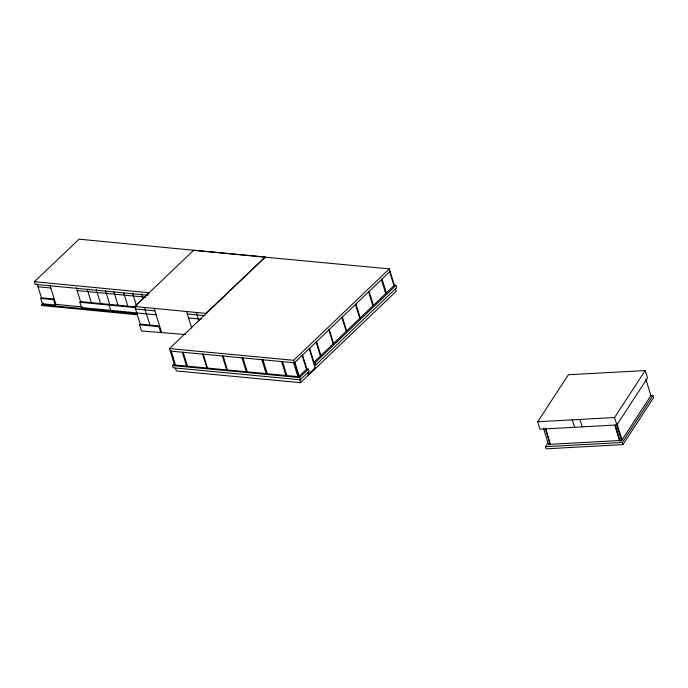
<?xml version="1.0" encoding="UTF-8"?>
<svg xmlns="http://www.w3.org/2000/svg" width="688" height="688" viewBox="0 0 688 688"><rect width="100%" height="100%" fill="white"/><g stroke="black" fill="none" stroke-linecap="round" stroke-linejoin="round"><path stroke-width="1.03" d="M537.706 421.735L568.391 374.762L645.206 370.548L647.503 377.996L616.826 424.96L540.011 429.174L537.706 421.735L614.522 417.521L645.206 370.548M650.143 395.695L652.938 395.54L653.6 397.681L622.941 444.611L546.126 448.825L545.472 446.693L547.786 443.149M543.477 428.228L548.594 444.749L550.323 444.654L545.73 428.762M645.808 379.071L650.925 395.6L621.427 440.75L619.699 440.845L615.106 424.952M622.941 444.611L622.279 442.479L652.938 395.54M149.107 292.787L134.762 306.504L140.223 324.143L139.569 324.779L141.487 330.971L185.597 334.549M389.305 268.888L265.104 257.174L205.979 313.393L134.762 306.504L193.672 250.26L265.276 257.011L169.489 348.592L174.563 364.975L298.755 376.689L293.681 360.297L389.305 268.888L394.37 285.271L313.53 362.585L315.396 368.536L314.579 368.458M170.684 351.112L170.719 350.631L170.263 351.078L294.455 362.782L309.222 348.687L313.53 362.585L315.121 362.705L395.961 285.417L396.658 287.679L315.835 364.95L314.253 364.795M298.033 377.377L306.831 368.966L308.439 369.103L309.136 371.357L300.321 379.785L173.161 367.796L172.464 365.543L174.623 363.47M174.563 364.975L175.027 364.537M309.222 348.67L390.07 271.364M172.464 365.543L299.624 377.531L308.439 369.103M308.465 374.169L315.156 367.77M175.552 368.166L176.412 370.961L300.613 382.674L396.228 291.256L395.376 288.504M147.877 295.229L35.217 284.325L34.4 281.684L79.111 239.175L265.104 257.174M40.79 298.446L41.452 297.818L54.257 299.056L53.604 299.684L40.738 298.446L42.432 303.769L55.246 305.008L55.909 304.38L81.15 306.822M137.437 314.786L41.779 305.524L41.512 304.646L43.095 303.133M136.826 312.902L81.545 307.553L79.894 302.23L80.556 301.602L134.874 306.865M81.545 307.553L82.207 306.925M139.569 324.779L158.954 326.654L159.616 326.026L140.223 324.143M550.546 444.31L619.922 440.501M545.472 446.693L622.279 442.479M394.37 285.271L395.961 285.417M169.489 348.592L293.681 360.297M307.889 374.857L308.706 374.934L307.854 372.191M34.4 281.684L149.184 292.796M77.142 290.568L145.564 297.19M79.894 302.23L135.183 307.588M135.536 308.981L154.92 310.864M187.36 314.003L204.809 315.689M136.757 312.945L156.142 314.82M188.581 317.959L201.188 319.18M41.512 304.646L137.161 313.909M38.021 286.75L50.843 288.023M315.121 362.705L315.835 364.95M616.904 423.326L622.012 439.847M614.522 417.521L616.826 424.96M616.611 425.201L621.427 440.75M614.883 425.296L619.699 440.845M579.941 419.413L582.246 426.861M572.287 419.835L574.592 427.274M545.206 428.134L550.323 444.654M389.683 271.734L393.992 285.64M382.038 279.053L386.338 292.95M381.376 279.681L385.684 293.578M369.103 291.411L373.412 305.317M368.579 291.91L372.887 305.816M355.928 304.01L360.228 317.916M355.49 304.431L359.79 318.338M342.349 316.996L346.649 330.894M341.919 317.409L346.219 331.306M329.199 329.569L333.499 343.467M328.89 329.862L333.198 343.759M316.11 342.074L320.419 355.98M309.591 348.317L313.891 362.215M302.548 355.051L306.848 368.949M302.178 355.404L306.478 369.301M294.894 362.37L299.194 376.267M299.624 377.531L300.321 379.785M299.744 379.879L300.613 382.674M293.621 362.705L297.93 376.611M282.527 361.656L286.827 375.562M281.624 361.578L285.924 375.476M262.936 359.815L267.254 373.713M242.916 357.923L247.224 371.83M242.03 357.846L246.33 371.744M196.286 312.455L198.909 320.935M203.227 354.182L207.535 368.089M202.59 354.122L206.899 368.028M186.586 311.518L191.737 328.142M182.277 352.213L186.586 366.111M171.2 351.164L175.5 365.07M172.877 357.588L173.797 360.564M154.155 308.379L161.534 332.218M158.954 326.654L160.872 332.846M141.53 293.914L143.07 298.902M144.454 307.441L149.924 325.089M132.552 293.045L136.577 306.057M123.797 293.165L127.822 306.177M113.701 291.222L118.035 305.231M105.393 290.422L109.727 304.431L109.065 305.059L110.716 310.374M96.234 289.528L100.568 303.537M87.324 289.631L91.349 302.651M76.222 287.593L80.556 301.602M49.923 285.047L55.909 304.38M53.604 299.684L55.246 305.008M37.109 283.8L41.452 297.818M261.853 359.712L266.153 373.61M223.144 356.057L227.444 369.963M222.379 355.988L226.679 369.895M183.197 352.299L187.471 366.197M316.609 341.601L320.823 355.593"/></g></svg>
